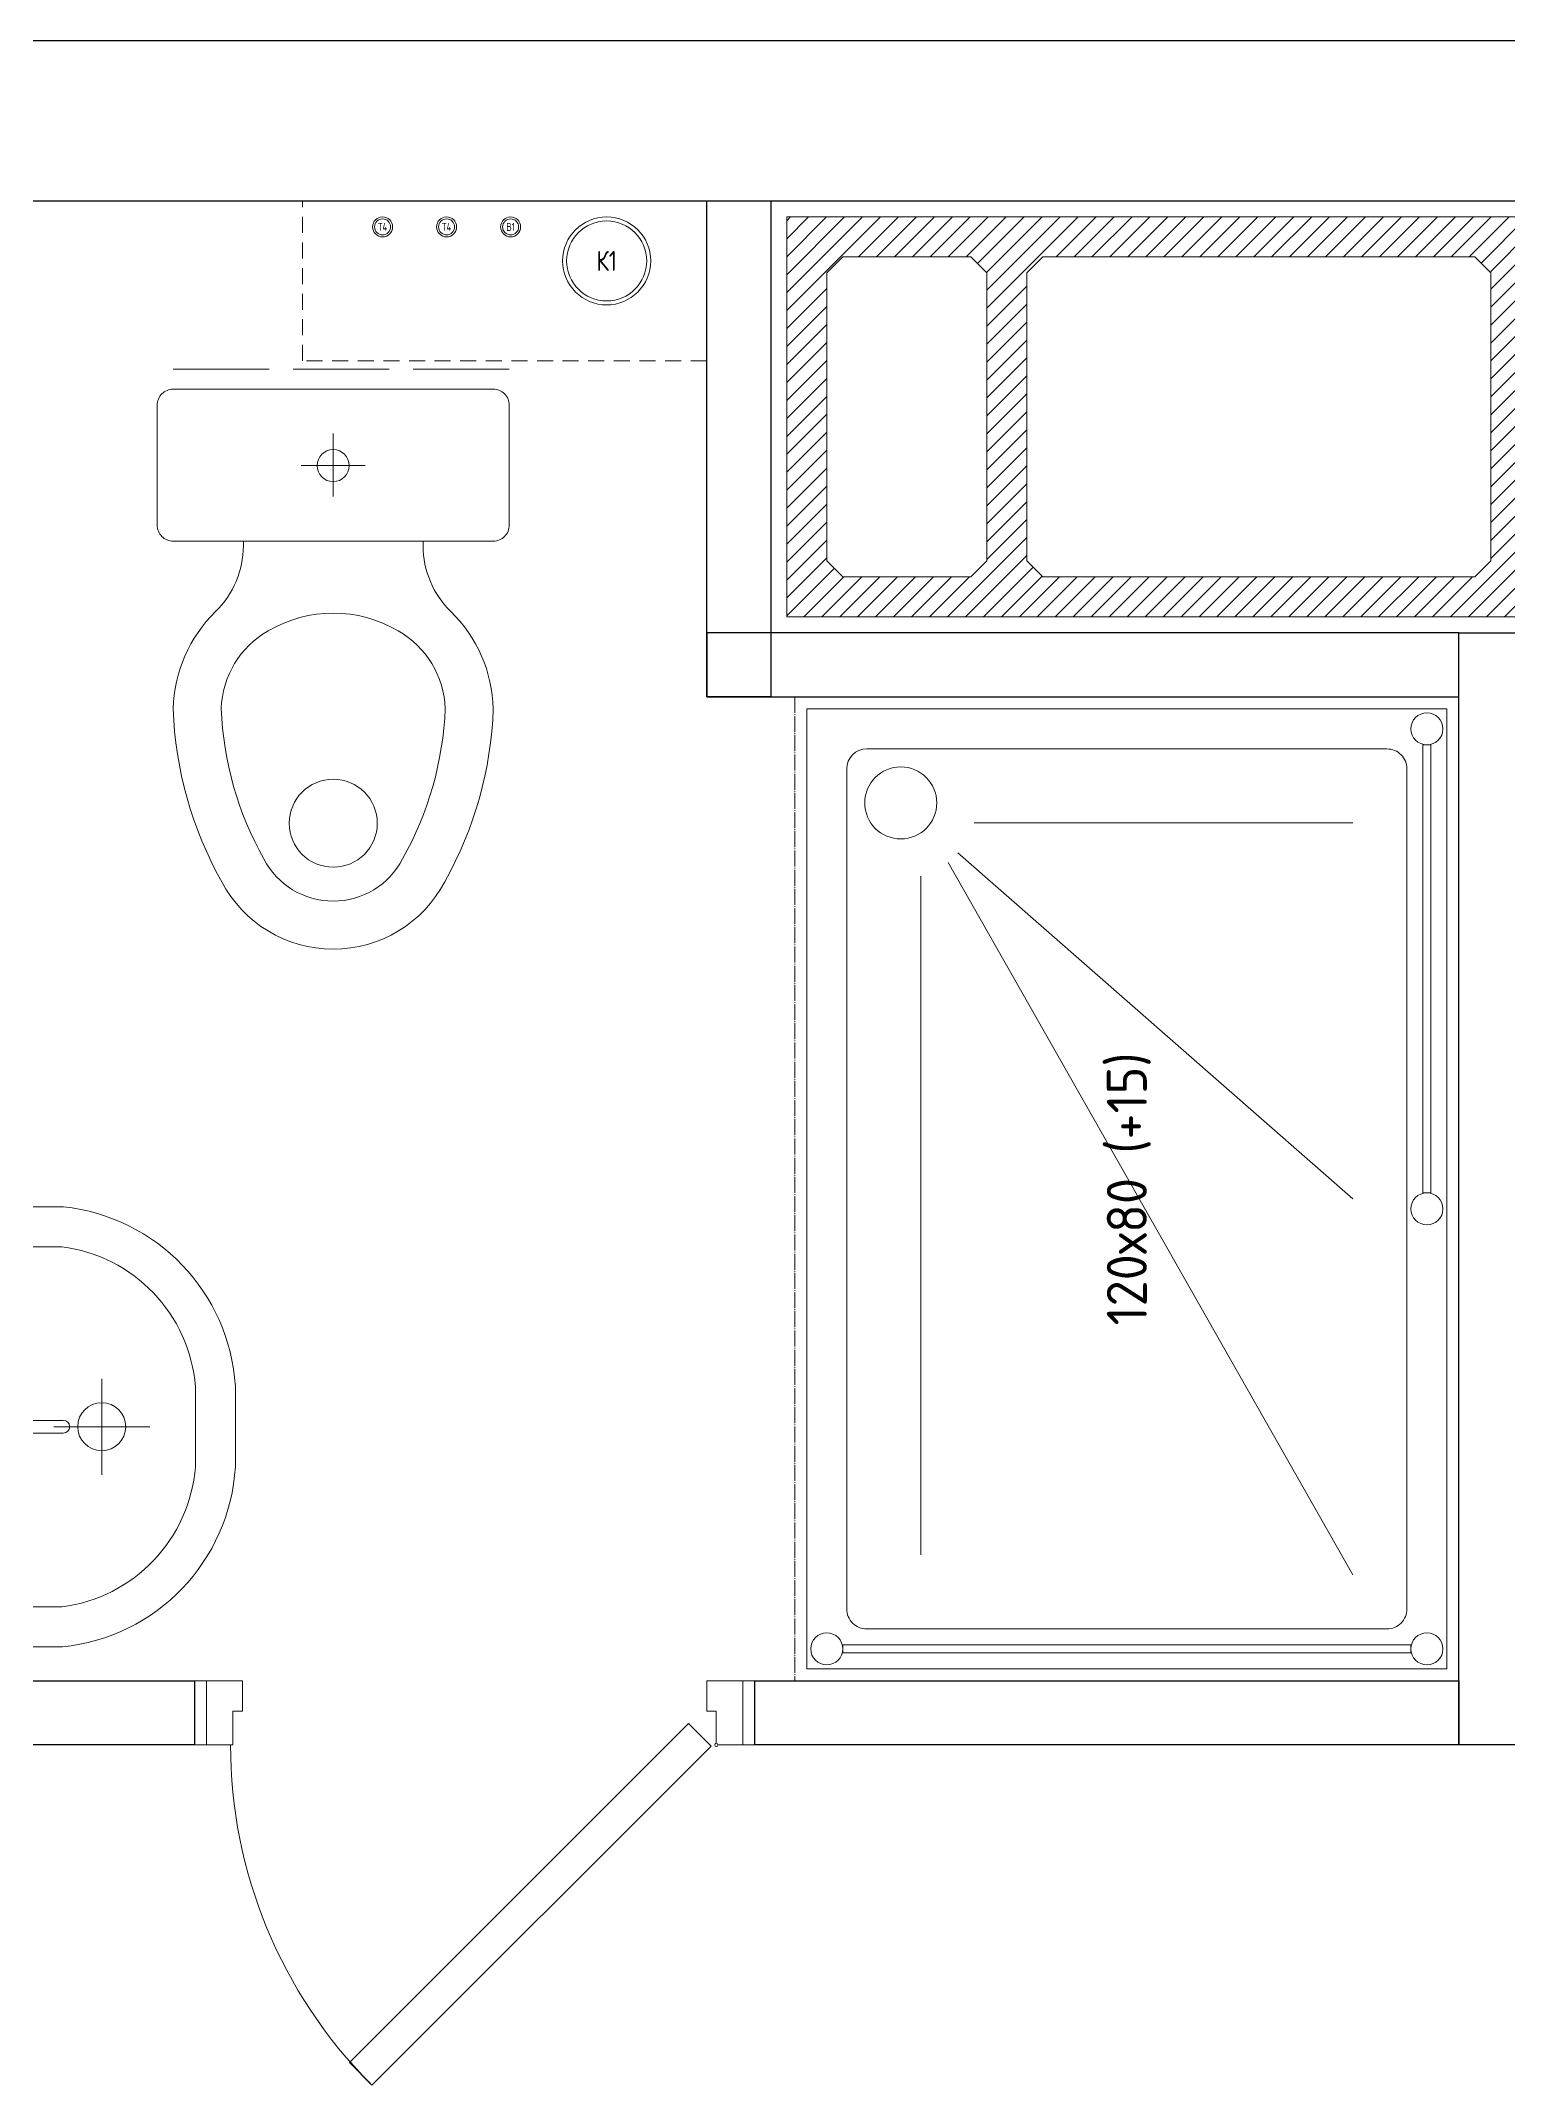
# Model space of a CAD drawing. Header units: millimetres. Extents: x 0 to 145404, y 0 to 194550.
# Drawn here: x 123244 to 125076, y 131491 to 134046 of the extents above; entities that cross this region are included whole.
import ezdxf
from ezdxf.enums import TextEntityAlignment as Align

# ---------------------------------------------------------------- set-up
doc = ezdxf.new("R2010")
doc.units = ezdxf.units.MM
for name, pattern in [('200_ШТРИХ', [320, 200, -120]), ('ACAD_ISO02W100', [15, 12, -3]), ('ГОСТ 2.303 5', [24, 20, -1.5, 1, -1.5])]:
    doc.linetypes.add(name, pattern=pattern)
for name, color, linetype, lineweight in [('АР - Вентблок', 36, 'Continuous', 9), ('АР - ВК', 126, 'Continuous', 13), ('АР - Двери', 126, 'Continuous', 9), ('АР - Монолит', 56, 'Continuous', 30), ('АР - Перегородки 190', 54, 'Continuous', 30), ('АР - Перегородки 80', 32, 'Continuous', 30), ('АР - Сантехника', 150, 'Continuous', 9)]:
    doc.layers.add(name, color=color, linetype=linetype, lineweight=lineweight)
doc.styles.add('GOST 2.304', font='CS_Gost2304.shx', dxfattribs={"oblique": 15})
doc.styles.add('GOST-2.304_Type-B', font='GOST Common.ttf')
doc.styles.add('ГОСТ 2.304', font='CS_Gost2304.shx')

# ---------------------------------------------------------------- blocks, each defined once
blk = doc.blocks.new('Квартира 2К 6450 тип 8 перекидная')
at = {"layer": 'АР - Монолит', "elevation": 0}
blk.add_lwpolyline([(-6550, -4690), (-6550, -4490), (7980, -4490), (7980, -4690)], close=True, dxfattribs=at)
blk = doc.blocks.new('V_Section_1')
blk.add_blockref('Квартира 2К 6450 тип 8 перекидная', (6950, -36960, 0))
blk = doc.blocks.new('Вентблок 930 х 500')
at = {"layer": 'АР - Вентблок', "lineweight": 5}
h = blk.add_hatch(dxfattribs=at)
h.set_pattern_fill('ANSI31', color=256, scale=5)
h.set_pattern_definition([(45, (-3927587.913, -709139.574), (-11.22532015, 11.22532015), [])])
h.paths.add_polyline_path([(-20, 950), (-520, 950), (-520, 20), (-20, 20)])
h.paths.add_polyline_path([(-450, 700), (-470, 720), (-470, 880), (-450, 900), (-90, 900), (-70, 880), (-70, 720), (-90, 700)], flags=16)
h.paths.add_polyline_path([(-90, 650), (-70, 630), (-70, 90), (-90, 70), (-450, 70), (-470, 90), (-470, 630), (-450, 650)], flags=16)
at = {"layer": 'АР - Вентблок', "linetype": '200_ШТРИХ', "lineweight": 5, "ltscale": 0.1}
blk.add_lwpolyline([(-540, 0), (-540, 970), (0, 970), (0, 0)], close=True, dxfattribs=at)
at = {"layer": 'АР - Вентблок', "linetype": 'ByBlock'}
for points in [[(-520, 20), (-520, 950), (-20, 950), (-20, 20)], [(-470, 720), (-470, 880), (-450, 900), (-90, 900), (-70, 880), (-70, 720), (-90, 700), (-450, 700)], [(-470, 90), (-470, 630), (-450, 650), (-90, 650), (-70, 630), (-70, 90), (-90, 70), (-450, 70)]]:
    blk.add_lwpolyline(points, close=True, dxfattribs=at)
blk = doc.blocks.new('Унитаз_700х440')
at = {"color": 0, "ltscale": 50}
for points in [[(195, -220), (45, -220, -0.414601), (25, -200), (25, 200, -0.414214), (45, 220), (195, 220, -0.414214), (215, 200), (215, -200, -0.414487)], [(327.1, 81.1, -0.261097), (424.4, 140, -0.11879), (612.3, 86.6, -0.608687), (612.3, -86.6, -0.11879), (424.4, -140, -0.261097), (327.1, -81.1, -0.27207)]]:
    blk.add_lwpolyline(points, format="xyb", close=True, dxfattribs=at)
blk.add_lwpolyline([(215, 112.3), (220.9, 112.3, 0.202167), (303, 147, -0.194798), (424.5, 200, -0.119349), (640.7, 139.4, -0.604544), (640.7, -139.4, -0.119349), (424.5, -200, -0.194798), (303, -147, 0.202167), (220.9, -112.3), (215, -112.3)], format="xyb", dxfattribs=at)
for points in [[(120.6, -40), (120.6, 40)], [(159.4, 0), (80.6, 0)]]:
    blk.add_lwpolyline(points, dxfattribs=at)
for centre, radius in [((567.6, 0), 55), ((120.6, 0), 20)]:
    blk.add_circle(centre, radius, dxfattribs=at)
at = {"layer": 'Defpoints', "linetype": 'ACAD_ISO02W100', "lineweight": -2, "ltscale": 10}
blk.add_lwpolyline([(0, -220), (0, 220)], dxfattribs=at)
blk = doc.blocks.new('*U92')
at = {"ltscale": 100}
for p, q in [((-685, 37.5), (-685, -42.5)), ((-652, 37.5), (-685, 37.5)), ((-652, -4.5), (-652, 37.5)), ((-48, -4.5), (-48, 35.5)), ((-46, 37.5), (-15, 37.5)), ((-15, 37.5), (-15, -42.5)), ((-640, -4.5), (-652, -4.5)), ((-640, -42.5), (-640, -4.5)), ((-60, -42.5), (-60, -4.5)), ((-60, -4.5), (-48, -4.5)), ((-685, -42.5), (-640, -42.5)), ((-15, -42.5), (-60, -42.5))]:
    blk.add_line(p, q, dxfattribs=at)
for points in [[(-54.4, 38.9), (-82.7, 10.6), (-506.5, 434.5), (-478.3, 462.8)], [(-685, -42.5), (-700, -42.5), (-700, 37.5), (-685, 37.5)], [(-15, -42.5), (0, -42.5), (0, 37.5), (-15, 37.5)]]:
    blk.add_lwpolyline(points, close=True, dxfattribs=at)
blk.add_circle((-48, 37.5), 2, dxfattribs=at)
blk.add_arc((-55, 37.5), 600, 135.135, 180, dxfattribs=at)
blk = doc.blocks.new('Стояк ВК с циркуляцией')
at = {"layer": 'АР - ВК', "linetype": '200_ШТРИХ', "lineweight": 5, "ltscale": 0.1}
blk.add_lwpolyline([(-505, 0), (0, 0), (0, -200), (-505, -200)], close=True, dxfattribs=at)
at = {"layer": 'АР - ВК', "color": 1, "ltscale": 100}
for centre, radius in [((-405, -32.5), 12.5), ((-405, -32.5), 10), ((-325, -32.5), 12.5), ((-325, -32.5), 10)]:
    blk.add_circle(centre, radius, dxfattribs=at)
at = {"layer": 'АР - ВК', "color": 5, "ltscale": 100}
for radius in [12.5, 10]:
    blk.add_circle((-245, -32.5), radius, dxfattribs=at)
at = {"layer": 'АР - ВК', "color": 46, "ltscale": 100}
for radius in [55, 50]:
    blk.add_circle((-125, -75), radius, dxfattribs=at)
at = {"layer": 'АР - ВК', "color": 1, "ltscale": 100, "style": 'ГОСТ 2.304'}
for p in [(-405, -32.5), (-325, -32.5)]:
    blk.add_text('Т4', height=10, dxfattribs=at).set_placement(p, align=Align.MIDDLE_CENTER)
at = {"layer": 'АР - ВК', "color": 5, "ltscale": 100, "style": 'ГОСТ 2.304'}
blk.add_text('В1', height=10, dxfattribs=at).set_placement((-245, -32.5), align=Align.MIDDLE_CENTER)
at = {"layer": 'АР - ВК', "color": 46, "ltscale": 100, "style": 'ГОСТ 2.304'}
blk.add_text('К1', height=25, dxfattribs=at).set_placement((-125, -75), align=Align.MIDDLE_CENTER)
blk = doc.blocks.new('Умывальник_550х420')
at = {"color": 0, "ltscale": 50}
for points in [[(55, -274.6), (230.3, -274.6, 0.365452), (445, -50.5), (445, 50.2, 0.368387), (228.9, 275.4), (55, 275.4, 0.412588), (25, 245.3), (25, -244.5, 0.412222)], [(163, -224.6), (228, -224.6, 0.357073), (395, -49.7), (395, 50.3, 0.35647), (228, 225.4), (165, 225.4, 0.411711), (135, 195.3), (135, -196.4, 0.420441)], [(80, 8.3), (230, 8.3, -1), (230, -7.7), (80, -7.7, -1)]]:
    blk.add_lwpolyline(points, format="xyb", close=True, dxfattribs=at)
for points in [[(80, 165.3), (80, 85.3)], [(120, 125.3), (40, 125.3)], [(278, 60.2), (278, -59.8)], [(338, 0.2), (218, 0.2)], [(80, -84.7), (80, -164.7)], [(120, -124.7), (40, -124.7)]]:
    blk.add_lwpolyline(points, dxfattribs=at)
for centre, radius in [((80, 125.3), 20), ((278, 0.2), 30), ((80, -124.7), 20)]:
    blk.add_circle(centre, radius, dxfattribs=at)
for radius, start, end in [(30, 15.466, 344.534), (14, 34.8499, 325.1501)]:
    blk.add_arc((80, 0.3), radius, start, end, dxfattribs=at)
at = {"layer": 'Defpoints', "linetype": 'ACAD_ISO02W100', "lineweight": -2, "ltscale": 10}
blk.add_lwpolyline([(0, 275.3), (0, -274.7)], dxfattribs=at)
at = {"layer": 'АР - Сантехника', "linetype": 'ACAD_ISO02W100', "ltscale": 10, "style": 'GOST 2.304', "width": 0.7}
blk.add_attdef('NAME', text='', height=250, dxfattribs=at).set_placement((278, 0.2, 0), align=Align.MIDDLE_CENTER)
blk = doc.blocks.new('Кабина 120х80 (+15)')
at = {"layer": 'АР - Сантехника'}
for p, q in [((157.5, 672.5), (1005.8, 672.5)), ((1023.2, 638.3), (132.5, 132.5)), ((602.5, 132.5), (1034.9, 626)), ((1072.5, 605.8), (1072.5, 132.5))]:
    blk.add_line(p, q, dxfattribs=at)
at = {"layer": 'АР - Сантехника', "linetype": 'ГОСТ 2.303 5'}
blk.add_lwpolyline([(0, 0), (1230, 0), (1230, 830), (0, 830)], close=True, dxfattribs=at)
at = {"layer": 'АР - Сантехника'}
for points in [[(15, 15), (1215, 15), (1215, 815), (15, 815)], [(45, 770), (35, 770), (35, 60), (45, 60)], [(1170, 35), (1170, 45), (610, 45), (610, 35)]]:
    blk.add_lwpolyline(points, close=True, dxfattribs=at)
blk.add_lwpolyline([(65, 740), (65, 90, 0.414214), (90, 65), (1140, 65, 0.414214), (1165, 90), (1165, 740, 0.414213), (1140, 765), (90, 765, 0.414214)], format="xyb", close=True, dxfattribs=at)
for centre, radius in [((40, 790), 20), ((1097.5, 697.5), 45), ((40, 40), 20), ((590, 40), 20), ((1190, 40), 20)]:
    blk.add_circle(centre, radius, dxfattribs=at)
at = {"layer": 'АР - Сантехника', "linetype": 'Continuous', "style": 'GOST-2.304_Type-B'}
blk.add_text('120х80 (+15)', height=50, dxfattribs=at).set_placement((615, 415), align=Align.MIDDLE_CENTER)
blk = doc.blocks.new('Квартира 2К 6450 тип 8-1 перекидная')
blk.add_line((-40, 7300, 0), (910, 7300, 0))
at = {"layer": 'АР - Монолит', "elevation": 0}
blk.add_lwpolyline([(-8550, 7500), (-8550, 7300), (5980, 7300), (5980, 7500)], close=True, dxfattribs=at)
at = {"layer": 'АР - Перегородки 190', "elevation": 0}
blk.add_lwpolyline([(980, 5370), (790, 5370), (790, 6760), (980, 6760)], close=True, dxfattribs=at)
at = {"layer": 'АР - Перегородки 80', "elevation": 0}
for points in [[(-70, 6680), (-150, 6680), (-150, 7300), (-70, 7300)], [(790, 6680), (790, 6760), (-150, 6760), (-150, 6680)], [(-1270, 5370), (-1270, 5450), (-790, 5450), (-790, 5370)], [(-90, 5370), (-90, 5450), (790, 5450), (790, 5370)]]:
    blk.add_lwpolyline(points, close=True, dxfattribs=at)
blk.add_blockref('Стояк ВК с циркуляцией', (-150, 7300, 0))
at = {"rotation": 89.99999999775453}
blk.add_blockref('Кабина 120х80 (+15)', (790, 5450, 0), dxfattribs=at)
at = {"layer": 'АР - Вентблок', "xscale": -1, "rotation": 89.99999999775453}
blk.add_blockref('Вентблок 930 х 500', (900, 6760, 0), dxfattribs=at)
at = {"layer": 'АР - Двери', "xscale": -1, "rotation": 180}
blk.add_blockref('*U92', (-90, 5407.5, 0), dxfattribs=at)
at = {"layer": 'АР - Сантехника', "xscale": -1}
for name, p, rotation in [('Унитаз_700х440', (-616.7, 7089.7, 0), 89.99999999775453), ('Умывальник_550х420', (-1184, 5768, 0), 180)]:
    blk.add_blockref(name, p, dxfattribs=dict(at, rotation=rotation))
blk = doc.blocks.new('V_Section_2')
blk.add_blockref('Квартира 2К 6450 тип 8-1 перекидная', (8950, -7500, 0))

msp = doc.modelspace()

# ---------------------------------------------------------------- block references
for name, p in [('V_Section_1', (117275.5, 175696.1)), ('V_Section_2', (115275.5, 134046.1, 0))]:
    msp.add_blockref(name, p)

doc.saveas('drawing.dxf')
